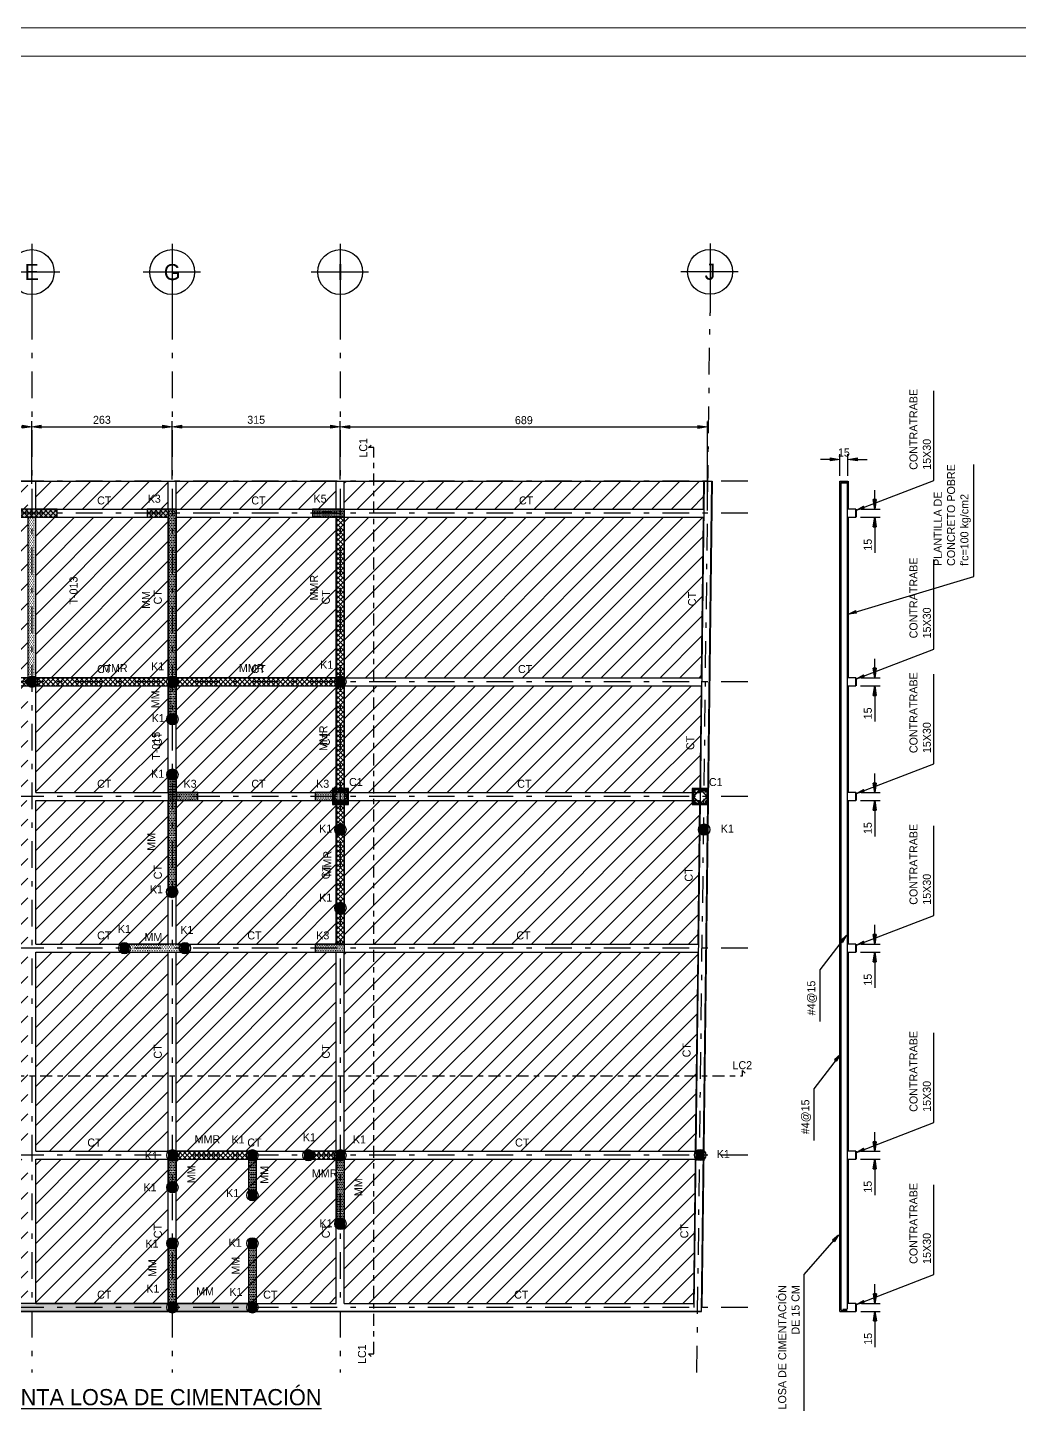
# Model space of a CAD drawing. Header units: millimetres. Extents: x -25 to 297, y -2 to 43.
# Drawn here: x 14.86 to 33.44, y 16.95 to 43.04 of the extents above; entities that cross this region are included whole.
import ezdxf
from ezdxf.enums import TextEntityAlignment as Align

# ---------------------------------------------------------------- set-up
doc = ezdxf.new("R2010")
doc.units = ezdxf.units.MM
doc.linetypes.add('DASHDOT', pattern=[1, 0.5, -0.25, 0, -0.25])
doc.linetypes.add('TRABE', pattern=[1.125, 0.75, -0.125, 0.125, -0.125])
for name, color, linetype in [('6', 7, 'Continuous'), ('ACERO', 5, 'Continuous'), ('C', 11, 'Continuous'), ('CAJONES', 15, 'Continuous'), ('CT', 4, 'Continuous'), ('CTE', 242, 'Continuous'), ('EJES', 250, 'DASHDOT'), ('KS', 242, 'Continuous'), ('losa', 251, 'Continuous'), ('muros', 1, 'Continuous'), ('TEXT', 5, 'Continuous'), ('TITULO', 242, 'Continuous'), ('TZ', 15, 'Continuous'), ('VIGUETAS', 107, 'Continuous')]:
    doc.layers.add(name, color=color, linetype=linetype)
doc.styles.add('LEROY', font='stylu.ttf')
doc.dimstyles.new('LEROY', dxfattribs={"dimtxt": 0.15, "dimasz": 0.18, "dimexe": 0.1, "dimexo": 0.1, "dimgap": 0.05, "dimtad": 1, "dimdec": 0, "dimlfac": 100, "dimzin": 0, "dimdsep": 46, "dimtxsty": 'LEROY', "dimblk1": 'FLECHA', "dimblk2": 'FLECHA', "dimsah": 1, "dimcen": 0.2, "dimclrd": 256, "dimclre": 256, "dimclrt": 5, "dimadec": 0, "dimazin": 0, "dimtfac": 0.5, "dimtdec": 0, "dimtix": 1, "dimtofl": 0, "dimtmove": 0, "dimatfit": 3, "dimldrblk": 'FLECHA', "dimfxl": 1, "dimtolj": 1, "dimtzin": 0, "dimarcsym": 0})
doc.dimstyles.new('LEROY_CONC', dxfattribs={"dimtxt": 0.15, "dimasz": 0.15, "dimexe": 0.08, "dimexo": 0.08, "dimgap": 0.05, "dimtad": 1, "dimdec": 0, "dimlfac": 20, "dimzin": 0, "dimdsep": 46, "dimtxsty": 'LEROY', "dimblk1": 'FLECHA', "dimblk2": 'FLECHA', "dimsah": 1, "dimcen": 0.2, "dimclrd": 256, "dimclre": 256, "dimclrt": 5, "dimadec": 0, "dimazin": 0, "dimtfac": 0.5, "dimtdec": 0, "dimtix": 1, "dimtofl": 0, "dimtmove": 0, "dimatfit": 3, "dimldrblk": 'FLECHA', "dimfxl": 1, "dimtolj": 1, "dimtzin": 0, "dimarcsym": 0})
pattern_1 = [(0, (-99.165944, -0.6), (0.015875, 0.03175), [0, -0.03175])]
pattern_2 = [(45, (-99.165944, -0.6), (-0.04490128, 0.04490128), []), (135, (-99.165944, -0.6), (-0.04490128, -0.04490128), [])]
pattern_3 = [(45, (-99.165944, 0), (-0.04490128, 0.04490128), []), (135, (-99.165944, 0), (-0.04490128, -0.04490128), [])]
pattern_4 = [(0, (-99.165944, 0), (0.015875, 0.03175), [0, -0.03175])]

# ---------------------------------------------------------------- blocks, each defined once
blk = doc.blocks.new('EJE-VERT')
at = {"color": 15, "linetype": 'Continuous'}
for p, q in [((0, 2.163), (0, 0)), ((0.883, 1.28), (-0.909, 1.28))]:
    blk.add_line(p, q, dxfattribs=at)
blk.add_circle((0, 1.28), 0.7, dxfattribs=at)
at = {"color": 242, "style": 'LEROY'}
blk.add_attdef('EJE', text='', height=0.5, dxfattribs=at).set_placement((0, 1.28), align=Align.MIDDLE)
blk = doc.blocks.new('FLECHA')
at = {"linetype": 'Continuous'}
blk.add_hatch(color=5, dxfattribs=at).paths.add_polyline_path([(0, 0), (-1, 0.16), (-1, -0.16)])
at = {"color": 5, "linetype": 'Continuous'}
blk.add_line((-1, 0.16), (-1, -0.16), dxfattribs=at)
blk.add_lwpolyline([(-1, 0.16), (0, 0), (-1, -0.16)], dxfattribs=at)
blk = doc.blocks.new('*D56')
at = {"layer": 'C', "lineweight": -2, "transparency": 16777216}
for p, q in [((10.95, 34.59), (10.95, 35.664)), ((11.13, 35.564), (14.752, 35.564)), ((14.932, 34.494), (14.932, 35.664))]:
    blk.add_line(p, q, dxfattribs=at)
at = {"layer": 'Defpoints', "color": 0, "transparency": 16777216}
for p in [(14.932, 35.564), (10.95, 34.49, 0), (14.932, 34.394, 0)]:
    blk.add_point(p, dxfattribs=at)
at = {"layer": 'C', "lineweight": -2, "transparency": 16777216, "xscale": 0.18, "yscale": 0.18, "zscale": 0.18, "rotation": 180}
blk.add_blockref('FLECHA', (10.95, 35.564), dxfattribs=at)
at = {"layer": 'C', "lineweight": -2, "transparency": 16777216, "xscale": 0.18, "yscale": 0.18, "zscale": 0.18}
blk.add_blockref('FLECHA', (14.932, 35.564), dxfattribs=at)
at = {"layer": 'C', "color": 5, "transparency": 16777216, "insert": (12.941, 35.691), "char_height": 0.15, "attachment_point": 5, "style": 'LEROY'}
blk.add_mtext('\\A1;398', dxfattribs=at)
blk = doc.blocks.new('*D57')
at = {"layer": 'C', "lineweight": -2, "transparency": 16777216}
for p, q in [((14.932, 34.591), (14.932, 35.665)), ((15.112, 35.565), (17.385, 35.565)), ((17.565, 34.577), (17.565, 35.665))]:
    blk.add_line(p, q, dxfattribs=at)
at = {"layer": 'Defpoints', "color": 0, "transparency": 16777216}
for p in [(17.565, 35.565), (14.932, 34.491, 0), (17.565, 34.477, 0)]:
    blk.add_point(p, dxfattribs=at)
at = {"layer": 'C', "lineweight": -2, "transparency": 16777216, "xscale": 0.18, "yscale": 0.18, "zscale": 0.18, "rotation": 180}
blk.add_blockref('FLECHA', (14.932, 35.565), dxfattribs=at)
at = {"layer": 'C', "lineweight": -2, "transparency": 16777216, "xscale": 0.18, "yscale": 0.18, "zscale": 0.18}
blk.add_blockref('FLECHA', (17.565, 35.565), dxfattribs=at)
at = {"layer": 'C', "color": 5, "transparency": 16777216, "insert": (16.248, 35.692), "char_height": 0.15, "attachment_point": 5, "style": 'LEROY'}
blk.add_mtext('\\A1;263', dxfattribs=at)
blk = doc.blocks.new('*D58')
at = {"layer": 'C', "lineweight": -2, "transparency": 16777216}
for p, q in [((17.565, 34.591), (17.565, 35.665)), ((17.745, 35.565), (20.535, 35.565)), ((20.715, 34.577), (20.715, 35.665))]:
    blk.add_line(p, q, dxfattribs=at)
at = {"layer": 'Defpoints', "color": 0, "transparency": 16777216}
for p in [(20.715, 35.565), (17.565, 34.491, 0), (20.715, 34.477, 0)]:
    blk.add_point(p, dxfattribs=at)
at = {"layer": 'C', "lineweight": -2, "transparency": 16777216, "xscale": 0.18, "yscale": 0.18, "zscale": 0.18, "rotation": 180}
blk.add_blockref('FLECHA', (17.565, 35.565), dxfattribs=at)
at = {"layer": 'C', "lineweight": -2, "transparency": 16777216, "xscale": 0.18, "yscale": 0.18, "zscale": 0.18}
blk.add_blockref('FLECHA', (20.715, 35.565), dxfattribs=at)
at = {"layer": 'C', "color": 5, "transparency": 16777216, "insert": (19.14, 35.693), "char_height": 0.15, "attachment_point": 5, "style": 'LEROY'}
blk.add_mtext('\\A1;315', dxfattribs=at)
blk = doc.blocks.new('*D59')
at = {"layer": 'C', "lineweight": -2, "transparency": 16777216}
for p, q in [((20.715, 34.585), (20.715, 35.659)), ((20.895, 35.559), (27.422, 35.559)), ((27.602, 34.045), (27.602, 35.659))]:
    blk.add_line(p, q, dxfattribs=at)
at = {"layer": 'Defpoints', "color": 0, "transparency": 16777216}
for p in [(27.602, 35.559), (20.715, 34.485, 0), (27.602, 33.945, 0)]:
    blk.add_point(p, dxfattribs=at)
at = {"layer": 'C', "lineweight": -2, "transparency": 16777216, "xscale": 0.18, "yscale": 0.18, "zscale": 0.18, "rotation": 180}
blk.add_blockref('FLECHA', (20.715, 35.559), dxfattribs=at)
at = {"layer": 'C', "lineweight": -2, "transparency": 16777216, "xscale": 0.18, "yscale": 0.18, "zscale": 0.18}
blk.add_blockref('FLECHA', (27.602, 35.559), dxfattribs=at)
at = {"layer": 'C', "color": 5, "transparency": 16777216, "insert": (24.158, 35.686), "char_height": 0.15, "attachment_point": 5, "style": 'LEROY'}
blk.add_mtext('\\A1;689', dxfattribs=at)
blk = doc.blocks.new('*D72')
at = {"layer": 'C', "lineweight": -2, "transparency": 16777216}
for p, q in [((30.082, 34.645), (30.082, 35.051)), ((30.232, 34.645), (30.232, 35.051)), ((29.902, 34.951), (29.722, 34.951)), ((30.412, 34.951), (30.592, 34.951))]:
    blk.add_line(p, q, dxfattribs=at)
at = {"layer": 'Defpoints', "color": 0, "transparency": 16777216}
for p in [(30.232, 34.951), (30.082, 34.545), (30.232, 34.545)]:
    blk.add_point(p, dxfattribs=at)
at = {"layer": 'C', "lineweight": -2, "transparency": 16777216, "xscale": 0.18, "yscale": 0.18, "zscale": 0.18}
blk.add_blockref('FLECHA', (30.082, 34.951), dxfattribs=at)
at = {"layer": 'C', "lineweight": -2, "transparency": 16777216, "xscale": 0.18, "yscale": 0.18, "zscale": 0.18, "rotation": 180}
blk.add_blockref('FLECHA', (30.232, 34.951), dxfattribs=at)
at = {"layer": 'C', "color": 5, "transparency": 16777216, "insert": (30.157, 35.08), "char_height": 0.15, "attachment_point": 5, "style": 'LEROY'}
blk.add_mtext('\\A1;15', dxfattribs=at)
blk = doc.blocks.new('*D73')
at = {"layer": 'C', "lineweight": -2, "transparency": 16777216}
for p, q in [((30.741, 19.318), (30.741, 19.498)), ((30.487, 19.138), (30.841, 19.138)), ((30.477, 18.988), (30.841, 18.988)), ((30.741, 18.808), (30.741, 18.318))]:
    blk.add_line(p, q, dxfattribs=at)
at = {"layer": 'Defpoints', "color": 0, "transparency": 16777216}
for p in [(30.387, 19.138), (30.741, 19.138), (30.377, 18.988)]:
    blk.add_point(p, dxfattribs=at)
at = {"layer": 'C', "lineweight": -2, "transparency": 16777216, "xscale": 0.18, "yscale": 0.18, "zscale": 0.18}
for p, rotation in [((30.741, 19.138), 270), ((30.741, 18.988), 90)]:
    blk.add_blockref('FLECHA', p, dxfattribs=dict(at, rotation=rotation))
at = {"layer": 'C', "color": 5, "transparency": 16777216, "insert": (30.612, 18.473), "char_height": 0.15, "attachment_point": 5, "rotation": 90, "style": 'LEROY'}
blk.add_mtext('\\A1;15', dxfattribs=at)
blk = doc.blocks.new('*D74')
at = {"layer": 'C', "lineweight": -2, "transparency": 16777216}
for p, q in [((30.736, 22.167), (30.736, 22.347)), ((30.482, 21.987), (30.836, 21.987)), ((30.472, 21.837), (30.836, 21.837)), ((30.736, 21.657), (30.736, 21.167))]:
    blk.add_line(p, q, dxfattribs=at)
at = {"layer": 'Defpoints', "color": 0, "transparency": 16777216}
for p in [(30.382, 21.987), (30.736, 21.987), (30.372, 21.837)]:
    blk.add_point(p, dxfattribs=at)
at = {"layer": 'C', "lineweight": -2, "transparency": 16777216, "xscale": 0.18, "yscale": 0.18, "zscale": 0.18}
for p, rotation in [((30.736, 21.987), 270), ((30.736, 21.837), 90)]:
    blk.add_blockref('FLECHA', p, dxfattribs=dict(at, rotation=rotation))
at = {"layer": 'C', "color": 5, "transparency": 16777216, "insert": (30.607, 21.322), "char_height": 0.15, "attachment_point": 5, "rotation": 90, "style": 'LEROY'}
blk.add_mtext('\\A1;15', dxfattribs=at)
blk = doc.blocks.new('*D75')
at = {"layer": 'C', "lineweight": -2, "transparency": 16777216}
for p, q in [((30.736, 26.048), (30.736, 26.228)), ((30.482, 25.868), (30.836, 25.868)), ((30.472, 25.718), (30.836, 25.718)), ((30.736, 25.538), (30.736, 25.048))]:
    blk.add_line(p, q, dxfattribs=at)
at = {"layer": 'Defpoints', "color": 0, "transparency": 16777216}
for p in [(30.382, 25.868), (30.736, 25.868), (30.372, 25.718)]:
    blk.add_point(p, dxfattribs=at)
at = {"layer": 'C', "lineweight": -2, "transparency": 16777216, "xscale": 0.18, "yscale": 0.18, "zscale": 0.18}
for p, rotation in [((30.736, 25.868), 270), ((30.736, 25.718), 90)]:
    blk.add_blockref('FLECHA', p, dxfattribs=dict(at, rotation=rotation))
at = {"layer": 'C', "color": 5, "transparency": 16777216, "insert": (30.607, 25.203), "char_height": 0.15, "attachment_point": 5, "rotation": 90, "style": 'LEROY'}
blk.add_mtext('\\A1;15', dxfattribs=at)
blk = doc.blocks.new('*D76')
at = {"layer": 'C', "lineweight": -2, "transparency": 16777216}
for p, q in [((30.736, 28.888), (30.736, 29.068)), ((30.482, 28.708), (30.836, 28.708)), ((30.472, 28.558), (30.836, 28.558)), ((30.736, 28.378), (30.736, 27.888))]:
    blk.add_line(p, q, dxfattribs=at)
at = {"layer": 'Defpoints', "color": 0, "transparency": 16777216}
for p in [(30.382, 28.708), (30.736, 28.708), (30.372, 28.558)]:
    blk.add_point(p, dxfattribs=at)
at = {"layer": 'C', "lineweight": -2, "transparency": 16777216, "xscale": 0.18, "yscale": 0.18, "zscale": 0.18}
for p, rotation in [((30.736, 28.708), 270), ((30.736, 28.558), 90)]:
    blk.add_blockref('FLECHA', p, dxfattribs=dict(at, rotation=rotation))
at = {"layer": 'C', "color": 5, "transparency": 16777216, "insert": (30.607, 28.043), "char_height": 0.15, "attachment_point": 5, "rotation": 90, "style": 'LEROY'}
blk.add_mtext('\\A1;15', dxfattribs=at)
blk = doc.blocks.new('*D77')
at = {"layer": 'C', "lineweight": -2, "transparency": 16777216}
for p, q in [((30.736, 31.038), (30.736, 31.218)), ((30.482, 30.858), (30.836, 30.858)), ((30.472, 30.708), (30.836, 30.708)), ((30.736, 30.528), (30.736, 30.038))]:
    blk.add_line(p, q, dxfattribs=at)
at = {"layer": 'Defpoints', "color": 0, "transparency": 16777216}
for p in [(30.382, 30.858), (30.736, 30.858), (30.372, 30.708)]:
    blk.add_point(p, dxfattribs=at)
at = {"layer": 'C', "lineweight": -2, "transparency": 16777216, "xscale": 0.18, "yscale": 0.18, "zscale": 0.18}
for p, rotation in [((30.736, 30.858), 270), ((30.736, 30.708), 90)]:
    blk.add_blockref('FLECHA', p, dxfattribs=dict(at, rotation=rotation))
at = {"layer": 'C', "color": 5, "transparency": 16777216, "insert": (30.607, 30.193), "char_height": 0.15, "attachment_point": 5, "rotation": 90, "style": 'LEROY'}
blk.add_mtext('\\A1;15', dxfattribs=at)
blk = doc.blocks.new('*D78')
at = {"layer": 'C', "lineweight": -2, "transparency": 16777216}
for p, q in [((30.736, 34.198), (30.736, 34.378)), ((30.482, 34.018), (30.836, 34.018)), ((30.472, 33.868), (30.836, 33.868)), ((30.736, 33.688), (30.736, 33.198))]:
    blk.add_line(p, q, dxfattribs=at)
at = {"layer": 'Defpoints', "color": 0, "transparency": 16777216}
for p in [(30.382, 34.018), (30.736, 34.018), (30.372, 33.868)]:
    blk.add_point(p, dxfattribs=at)
at = {"layer": 'C', "lineweight": -2, "transparency": 16777216, "xscale": 0.18, "yscale": 0.18, "zscale": 0.18}
for p, rotation in [((30.736, 34.018), 270), ((30.736, 33.868), 90)]:
    blk.add_blockref('FLECHA', p, dxfattribs=dict(at, rotation=rotation))
at = {"layer": 'C', "color": 5, "transparency": 16777216, "insert": (30.607, 33.353), "char_height": 0.15, "attachment_point": 5, "rotation": 90, "style": 'LEROY'}
blk.add_mtext('\\A1;15', dxfattribs=at)
blk = doc.blocks.new('SEF')
at = {"layer": 'KS'}
blk.add_hatch(color=256, dxfattribs=at).paths.add_polyline_path([(101.539, 139.836), (101.689, 139.836), (101.689, 139.986), (101.539, 139.986)])
at = {"layer": 'KS', "elevation": 0}
blk.add_lwpolyline([(101.539, 139.836), (101.689, 139.836), (101.689, 139.986), (101.539, 139.986)], close=True, dxfattribs=at)
at = {"layer": 'KS', "color": 251}
blk.add_circle((101.614, 139.911, 0), 0.106, dxfattribs=at)
blk = doc.blocks.new('var8')
at = {"layer": 'TZ'}
h = blk.add_hatch(dxfattribs=at)
h.set_pattern_fill('ANSI31', color=250, scale=0.12501, style=0)
h.set_pattern_definition([(45, (-174.317762, 227.993321), (-0.0110494311, 0.0110494311), [])])
edge = h.paths.add_edge_path()
edge.add_arc((0, 0), 0.0635, 0, 360)
at = {"layer": 'TZ', "color": 250}
for p, q in [((-0.16, 0), (0.16, 0)), ((0, 0.16), (0, -0.16))]:
    blk.add_line(p, q, dxfattribs=at)
at = {"layer": 'TZ', "color": 5}
blk.add_circle((0, 0), 0.0635, dxfattribs=at)
blk = doc.blocks.new('C1')
at = {"layer": 'ACERO', "color": 3}
for p, q in [((-0.018, 0.081), (-0.011, 0.081)), ((0.011, 0.081), (0.018, 0.081)), ((0.07, 0.13), (0.047, 0.107)), ((0.052, 0.102), (0.047, 0.107)), ((0.082, 0.13), (0.052, 0.102))]:
    blk.add_line(p, q, dxfattribs=at)
for points in [[(-0.123, -0.133, -0.414214), (-0.134, -0.122), (-0.134, 0.126, -0.414214), (-0.123, 0.137), (0.125, 0.137, -0.414214), (0.136, 0.126), (0.136, 0.119, -0.182928), (0.135, 0.117), (0.102, 0.085), (0.096, 0.09), (0.128, 0.12, 0.182904), (0.129, 0.122), (0.129, 0.126, 0.414214), (0.125, 0.13), (0.013, 0.13)], [(0.008, -0.129, -0.414214), (-0.008, -0.129), (-0.131, -0.008, -0.414214), (-0.131, 0.008), (-0.007, 0.134, -0.414214), (0.009, 0.134), (0.016, 0.127, -0.198912), (0.018, 0.122), (0.018, 0.081)], [(-0.011, 0.13), (-0.123, 0.13, 0.414214), (-0.126, 0.126), (-0.126, 0.012)], [(0.011, 0.081), (0.011, 0.12, 0.233891), (0.008, 0.126), (0.004, 0.129, 0.414214), (-0.001, 0.129), (-0.125, 0.003, 0.414214), (-0.125, -0.003), (-0.003, -0.124, 0.414214), (0.003, -0.124)], [(-0.123, -0.133), (0.125, -0.133, 0.414214), (0.136, -0.122), (0.136, 0.122)], [(0.003, -0.124), (0.128, -0.002, 0.414214), (0.128, 0.003), (0.018, 0.114)], [(0.008, -0.129), (0.133, -0.008, 0.414214), (0.133, 0.008), (0.016, 0.127)], [(-0.126, -0.012), (-0.126, -0.122, 0.414214), (-0.123, -0.125)], [(0.012, -0.125), (0.125, -0.125, 0.414214), (0.129, -0.122), (0.129, -0.012)]]:
    blk.add_lwpolyline(points, format="xyb", dxfattribs=at)
for points in [[(-0.018, 0.081), (-0.018, 0.112)], [(-0.011, 0.119), (-0.011, 0.081)], [(0.129, 0.012), (0.129, 0.111)], [(-0.123, -0.125), (-0.012, -0.125)]]:
    blk.add_lwpolyline(points, dxfattribs=at)
at = {"layer": 'TZ'}
blk.add_lwpolyline([(-0.149, -0.148), (0.151, -0.148), (0.151, 0.152), (-0.149, 0.152)], close=True, dxfattribs=at)
at = {"layer": 'TZ', "xscale": 0.1499879496157064, "yscale": 0.1499879496157064, "zscale": 0.1499879496157064, "rotation": 180}
for p in [(-0.114, 0.119), (-0.114, 0.097), (-0.113, 0), (0, 0.114), (0.088, 0.119), (0.109, 0.119), (0.115, 0), (-0.115, -0.114), (-0.094, -0.114), (0, -0.112), (0.117, -0.093), (0.117, -0.114)]:
    blk.add_blockref('var8', p, dxfattribs=at)

msp = doc.modelspace()

# ---------------------------------------------------------------- hatches: boundary and pattern name
at = {"layer": 'KS'}
h = msp.add_hatch(color=256, dxfattribs=at)
h.dxf.hatch_style = 1
h.paths.add_polyline_path([(14.461, 34.02), (14.461, 33.87), (15.411, 33.87), (15.411, 34.02)])
h = msp.add_hatch(color=256, dxfattribs=at)
h.dxf.hatch_style = 1
h.paths.add_polyline_path([(17.094, 34.02), (17.094, 33.87), (17.644, 33.87), (17.644, 34.02)])
h = msp.add_hatch(color=256, dxfattribs=at)
h.dxf.hatch_style = 1
h.paths.add_polyline_path([(20.194, 34.02), (20.194, 33.87), (20.794, 33.87), (20.794, 34.02)])
h = msp.add_hatch(color=256, dxfattribs=at)
h.dxf.hatch_style = 1
h.paths.add_polyline_path([(17.494, 28.71), (17.494, 28.56), (18.044, 28.56), (18.044, 28.71)])
h = msp.add_hatch(color=256, dxfattribs=at)
h.dxf.hatch_style = 1
h.paths.add_polyline_path([(20.244, 28.71), (20.244, 28.56), (20.794, 28.56), (20.794, 28.71)])
h = msp.add_hatch(color=256, dxfattribs=at)
h.dxf.hatch_style = 1
h.paths.add_polyline_path([(20.244, 25.87), (20.244, 25.72), (20.794, 25.72), (20.794, 25.87)])
at = {"layer": 'losa'}
h = msp.add_hatch(dxfattribs=at)
h.set_pattern_fill('ANSI31', color=256, scale=0.082)
h.set_pattern_definition([(45, (-168.30692, 81.05552), (-0.18409525, 0.18409525), [])])
h.paths.add_polyline_path([(7.725, 21.838), (7.725, 19.138), (10.875, 19.138), (10.875, 21.838)])
h.paths.add_polyline_path([(11.025, 19.138), (14.857, 19.138), (14.857, 21.838), (11.025, 21.838)])
h.paths.add_polyline_path([(15.007, 19.138), (17.49, 19.138), (17.49, 21.838), (15.007, 21.838)])
h.paths.add_polyline_path([(17.64, 19.138), (20.64, 19.138), (20.64, 21.838), (17.64, 21.838)])
h.paths.add_polyline_path([(27.343, 19.138), (27.376, 21.838), (20.79, 21.838), (20.79, 19.138)])
h.paths.add_polyline_path([(20.79, 25.72), (20.79, 21.988), (27.378, 21.988), (27.424, 25.72)])
h.paths.add_polyline_path([(20.64, 25.72), (17.64, 25.72), (17.64, 21.988), (20.64, 21.988)])
h.paths.add_polyline_path([(17.49, 25.72), (15.007, 25.72), (15.007, 21.988), (17.49, 21.988)])
h.paths.add_polyline_path([(11.025, 21.988), (14.857, 21.988), (14.857, 25.72), (11.025, 25.72)])
h.paths.add_polyline_path([(7.725, 21.988), (10.875, 21.988), (10.875, 25.72), (7.725, 25.72)])
h.paths.add_polyline_path([(7.725, 25.87), (10.875, 25.87), (10.875, 28.56), (7.725, 28.56)])
h.paths.add_polyline_path([(11.025, 25.87), (14.857, 25.87), (14.857, 28.56), (11.025, 28.56)])
h.paths.add_polyline_path([(15.007, 28.56), (15.007, 25.87), (17.49, 25.87), (17.49, 28.56)])
h.paths.add_polyline_path([(20.64, 25.87), (20.64, 28.56), (17.64, 28.56), (17.64, 25.87)])
h.paths.add_polyline_path([(27.426, 25.87), (27.459, 28.56), (20.79, 28.56), (20.79, 25.87)])
h.paths.add_polyline_path([(20.79, 30.71), (20.79, 28.71), (27.461, 28.71), (27.486, 30.71)])
h.paths.add_polyline_path([(27.488, 30.86), (27.525, 33.87), (20.79, 33.87), (20.79, 30.86)])
h.paths.add_polyline_path([(20.64, 33.87), (17.64, 33.87), (17.64, 30.86), (20.64, 30.86)])
h.paths.add_polyline_path([(15.007, 30.86), (17.49, 30.86), (17.49, 33.87), (15.007, 33.87)])
h.paths.add_polyline_path([(14.857, 30.86), (14.857, 33.87), (11.025, 33.87), (11.025, 30.86)])
h.paths.add_polyline_path([(10.875, 33.87), (7.725, 33.87), (7.725, 30.86), (10.875, 30.86)])
h.paths.add_polyline_path([(7.725, 34.545), (7.725, 34.02), (10.875, 34.02), (10.875, 34.545)])
h.paths.add_polyline_path([(14.857, 34.02), (14.857, 34.545), (11.025, 34.545), (11.025, 34.02)])
h.paths.add_polyline_path([(15.007, 34.545), (15.007, 34.02), (17.49, 34.02), (17.49, 34.545)])
h.paths.add_polyline_path([(20.64, 34.02), (20.64, 34.545), (17.64, 34.545), (17.64, 34.02)])
h.paths.add_polyline_path([(27.526, 34.02), (27.533, 34.545), (20.79, 34.545), (20.79, 34.02)])
h.paths.add_polyline_path([(10.875, 28.71), (10.875, 30.71), (7.725, 30.71), (7.725, 28.71)])
h.paths.add_polyline_path([(14.857, 28.71), (14.857, 30.71), (11.025, 30.71), (11.025, 28.71)])
h.paths.add_polyline_path([(15.007, 28.71), (17.49, 28.71), (17.49, 30.71), (15.007, 30.71)])
h.paths.add_polyline_path([(20.64, 28.71), (20.64, 30.71), (17.64, 30.71), (17.64, 28.71)])
at = {"layer": 'muros'}
h = msp.add_hatch(dxfattribs=at)
h.set_pattern_fill('ANSI37', color=3, scale=0.02)
h.set_pattern_definition(pattern_3)
h.paths.add_polyline_path([(15.411, 33.87), (15.411, 34.02), (14.461, 34.02), (14.461, 33.87)])
h = msp.add_hatch(dxfattribs=at)
h.set_pattern_fill('ANSI37', color=3, scale=0.02)
h.set_pattern_definition(pattern_3)
h.paths.add_polyline_path([(17.494, 33.87), (17.494, 34.02), (17.094, 34.02), (17.094, 33.87)])
h = msp.add_hatch(dxfattribs=at)
h.set_pattern_fill('DOTS', color=256, scale=0.02)
h.set_pattern_definition(pattern_4)
h.paths.add_polyline_path([(17.494, 30.86), (17.644, 30.86), (17.644, 34.02), (17.494, 34.02)])
h = msp.add_hatch(dxfattribs=at)
h.set_pattern_fill('DOTS', color=3, scale=0.02)
h.set_pattern_definition(pattern_1)
h.paths.add_polyline_path([(20.194, 34.02), (20.194, 33.87), (20.794, 33.87), (20.794, 34.02)])
h = msp.add_hatch(dxfattribs=at)
h.set_pattern_fill('DOTS', color=256, scale=0.02)
h.set_pattern_definition(pattern_4)
h.paths.add_polyline_path([(14.861, 30.86), (15.011, 30.86), (15.011, 33.87), (14.861, 33.87)])
h = msp.add_hatch(dxfattribs=at)
h.set_pattern_fill('ANSI37', color=256, scale=0.02)
h.set_pattern_definition(pattern_3)
h.paths.add_polyline_path([(20.794, 33.87), (20.644, 33.87), (20.644, 30.86), (20.794, 30.86)])
h = msp.add_hatch(dxfattribs=at)
h.set_pattern_fill('ANSI37', color=256, scale=0.02)
h.set_pattern_definition(pattern_2)
h.paths.add_polyline_path([(12.229, 30.86), (12.229, 30.71), (17.644, 30.71), (17.644, 30.86)])
h = msp.add_hatch(dxfattribs=at)
h.set_pattern_fill('ANSI37', color=256, scale=0.02)
h.set_pattern_definition(pattern_2)
h.paths.add_polyline_path([(17.644, 30.86), (17.644, 30.71), (20.644, 30.71), (20.644, 30.86)])
h = msp.add_hatch(dxfattribs=at)
h.set_pattern_fill('DOTS', color=3, scale=0.02)
h.set_pattern_definition(pattern_1)
h.paths.add_polyline_path([(20.794, 30.71), (20.794, 30.86), (20.644, 30.86), (20.644, 30.71)])
h = msp.add_hatch(dxfattribs=at)
h.set_pattern_fill('DOTS', color=256, scale=0.02)
h.set_pattern_definition(pattern_4)
h.paths.add_polyline_path([(17.644, 30.71), (17.494, 30.71), (17.494, 30.011), (17.644, 30.011)])
h = msp.add_hatch(dxfattribs=at)
h.set_pattern_fill('ANSI37', color=256, scale=0.02)
h.set_pattern_definition(pattern_3)
h.paths.add_polyline_path([(20.644, 28.71), (20.794, 28.71), (20.794, 30.71), (20.644, 30.71)])
h = msp.add_hatch(dxfattribs=at)
h.set_pattern_fill('DOTS', color=256, scale=0.02)
h.set_pattern_definition(pattern_4)
h.paths.add_polyline_path([(17.494, 28.71), (17.639, 28.71), (17.639, 29.12), (17.494, 29.12)])
h = msp.add_hatch(dxfattribs=at)
h.set_pattern_fill('DOTS', color=3, scale=0.02)
h.set_pattern_definition(pattern_1)
h.paths.add_polyline_path([(17.639, 28.56), (17.639, 28.71), (17.494, 28.71), (17.494, 28.56)])
h = msp.add_hatch(dxfattribs=at)
h.set_pattern_fill('DOTS', color=3, scale=0.02)
h.set_pattern_definition(pattern_1)
h.paths.add_polyline_path([(17.639, 28.71), (17.639, 28.56), (18.044, 28.56), (18.044, 28.71)])
h = msp.add_hatch(dxfattribs=at)
h.set_pattern_fill('DOTS', color=3, scale=0.02)
h.set_pattern_definition(pattern_1)
h.paths.add_polyline_path([(20.794, 28.56), (20.794, 28.71), (20.244, 28.71), (20.244, 28.56)])
h = msp.add_hatch(dxfattribs=at)
h.set_pattern_fill('DOTS', color=256, scale=0.02)
h.set_pattern_definition(pattern_4)
h.paths.add_polyline_path([(17.639, 28.56), (17.494, 28.56), (17.494, 26.769), (17.639, 26.769)])
h = msp.add_hatch(dxfattribs=at)
h.set_pattern_fill('ANSI37', color=256, scale=0.02)
h.set_pattern_definition(pattern_3)
h.paths.add_polyline_path([(20.794, 28.56), (20.644, 28.56), (20.644, 25.87), (20.794, 25.87)])
h = msp.add_hatch(dxfattribs=at)
h.set_pattern_fill('DOTS', color=256, scale=0.02)
h.set_pattern_definition(pattern_1)
h.paths.add_polyline_path([(16.594, 25.87), (16.594, 25.72), (17.879, 25.72), (17.879, 25.87)])
h = msp.add_hatch(dxfattribs=at)
h.set_pattern_fill('DOTS', color=3, scale=0.02)
h.set_pattern_definition(pattern_1)
h.paths.add_polyline_path([(20.794, 25.72), (20.794, 25.87), (20.244, 25.87), (20.244, 25.72)])
h = msp.add_hatch(dxfattribs=at)
h.set_pattern_fill('DOTS', color=256, scale=0.02)
h.set_pattern_definition(pattern_1)
h.paths.add_polyline_path([(17.644, 21.988), (17.494, 21.988), (17.494, 21.238), (17.644, 21.238)])
h = msp.add_hatch(dxfattribs=at)
h.set_pattern_fill('ANSI37', color=256, scale=0.02)
h.set_pattern_definition(pattern_3)
h.paths.add_polyline_path([(18.994, 21.838), (18.994, 21.988), (17.644, 21.988), (17.644, 21.838)])
h = msp.add_hatch(dxfattribs=at)
h.set_pattern_fill('DOTS', color=256, scale=0.02)
h.set_pattern_definition(pattern_1)
h.paths.add_polyline_path([(19.144, 21.988), (18.994, 21.988), (18.994, 21.088), (19.144, 21.088)])
h = msp.add_hatch(dxfattribs=at)
h.set_pattern_fill('ANSI37', color=256, scale=0.02)
h.set_pattern_definition(pattern_3)
h.paths.add_polyline_path([(20.794, 21.838), (20.794, 21.988), (20.044, 21.988), (20.044, 21.838)])
h = msp.add_hatch(dxfattribs=at)
h.set_pattern_fill('DOTS', color=256, scale=0.02)
h.set_pattern_definition(pattern_1)
h.paths.add_polyline_path([(20.794, 21.838), (20.644, 21.838), (20.644, 20.553), (20.794, 20.553)])
h = msp.add_hatch(dxfattribs=at)
h.set_pattern_fill('DOTS', color=256, scale=0.02)
h.set_pattern_definition(pattern_1)
h.paths.add_polyline_path([(17.494, 19.138), (17.644, 19.138), (17.644, 20.338), (17.494, 20.338)])
h = msp.add_hatch(dxfattribs=at)
h.set_pattern_fill('DOTS', color=256, scale=0.02)
h.set_pattern_definition(pattern_1)
h.paths.add_polyline_path([(18.994, 19.138), (19.144, 19.138), (19.144, 20.338), (18.994, 20.338)])
h = msp.add_hatch(dxfattribs=at)
h.set_pattern_fill('DOTS', color=256, scale=0.02)
h.set_pattern_definition(pattern_1)
h.paths.add_polyline_path([(19.144, 18.988), (19.144, 19.138), (8.729, 19.138), (8.729, 18.988)])

# ---------------------------------------------------------------- linework, layer by layer
at = {"layer": '6', "lineweight": 0}
for points in [[(-0.314, 43.038), (63.706, 43.038), (63.706, 0), (-0.314, 0)], [(0.218, 42.506), (63.174, 42.506), (63.174, 0.532), (0.218, 0.532)]]:
    msp.add_lwpolyline(points, close=True, dxfattribs=at)
at = {"layer": 'CAJONES'}
for p, q in [((30.082, 18.988), (30.082, 34.545)), ((30.082, 34.545), (30.232, 34.545)), ((30.232, 34.018), (30.232, 34.545)), ((30.237, 34.018), (30.237, 34.545)), ((30.242, 34.018), (30.242, 34.545)), ((30.382, 34.018), (30.232, 34.018)), ((30.382, 33.868), (30.382, 34.018)), ((30.387, 33.868), (30.387, 34.018)), ((30.392, 33.868), (30.392, 34.018)), ((30.232, 33.868), (30.382, 33.868)), ((30.232, 30.858), (30.232, 33.868)), ((30.237, 30.858), (30.237, 33.868)), ((30.242, 30.858), (30.242, 33.868)), ((30.382, 30.858), (30.232, 30.858)), ((30.382, 30.708), (30.382, 30.858)), ((30.387, 30.708), (30.387, 30.858)), ((30.392, 30.708), (30.392, 30.858)), ((30.232, 30.708), (30.382, 30.708)), ((30.232, 28.708), (30.232, 30.708)), ((30.237, 28.708), (30.237, 30.708)), ((30.242, 28.708), (30.242, 30.708)), ((30.382, 28.708), (30.232, 28.708)), ((30.382, 28.558), (30.382, 28.708)), ((30.387, 28.558), (30.387, 28.708)), ((30.392, 28.558), (30.392, 28.708)), ((30.232, 28.558), (30.382, 28.558)), ((30.232, 25.868), (30.232, 28.558)), ((30.237, 25.868), (30.237, 28.558)), ((30.242, 25.868), (30.242, 28.558)), ((30.382, 25.868), (30.232, 25.868)), ((30.382, 25.718), (30.382, 25.868)), ((30.387, 25.718), (30.387, 25.868)), ((30.392, 25.718), (30.392, 25.868)), ((30.232, 25.718), (30.382, 25.718)), ((30.232, 21.987), (30.232, 25.718)), ((30.237, 21.987), (30.237, 25.718)), ((30.242, 21.987), (30.242, 25.718)), ((30.382, 21.987), (30.232, 21.987)), ((30.382, 21.837), (30.382, 21.987)), ((30.387, 21.837), (30.387, 21.987)), ((30.392, 21.837), (30.392, 21.987)), ((30.232, 19.138), (30.232, 21.837)), ((30.232, 21.837), (30.382, 21.837)), ((30.237, 19.138), (30.237, 21.837)), ((30.242, 19.138), (30.242, 21.837)), ((30.382, 19.138), (30.232, 19.138)), ((30.382, 18.988), (30.382, 19.138)), ((30.387, 18.988), (30.387, 19.138)), ((30.392, 18.988), (30.392, 19.138)), ((30.082, 18.988), (30.382, 18.988))]:
    msp.add_line(p, q, dxfattribs=at)
at = {"layer": 'CAJONES', "color": 1}
for p, q in [((30.106, 19.013), (30.106, 34.516)), ((30.116, 34.526), (30.21, 34.526)), ((30.118, 34.514), (30.209, 34.514)), ((30.219, 34.504), (30.219, 19.034)), ((30.219, 19.003), (30.116, 19.003)), ((30.209, 19.024), (30.14, 19.024))]:
    msp.add_line(p, q, dxfattribs=at)
for centre, start, end in [((30.116, 34.516), 90, 180), ((30.209, 34.504), 0, 90), ((30.116, 19.013), 180, 270), ((30.209, 19.034), 270, 0)]:
    msp.add_arc(centre, 0.01, start, end, dxfattribs=at)
at = {"layer": 'CT'}
for p, q in [((7.575, 34.545), (27.686, 34.545)), ((15.007, 34.02), (15.007, 34.545)), ((17.49, 34.02), (17.49, 34.545)), ((17.64, 34.02), (17.64, 34.545)), ((20.64, 34.02), (20.64, 34.545)), ((20.79, 34.02), (20.79, 34.545)), ((27.491, 18.988), (27.683, 34.545)), ((27.526, 34.02), (27.533, 34.545)), ((15.007, 34.02), (17.49, 34.02)), ((17.64, 34.02), (20.64, 34.02)), ((20.79, 34.02), (27.526, 34.02)), ((15.007, 33.87), (17.49, 33.87)), ((15.007, 30.86), (15.007, 33.87)), ((17.49, 30.86), (17.49, 33.87)), ((17.64, 33.87), (20.64, 33.87)), ((17.64, 30.86), (17.64, 33.87)), ((20.64, 30.86), (20.64, 33.87)), ((20.79, 33.87), (27.525, 33.87)), ((20.79, 30.86), (20.79, 33.87)), ((27.488, 30.86), (27.525, 33.87)), ((15.007, 30.86), (17.49, 30.86)), ((17.64, 30.86), (20.64, 30.86)), ((20.79, 30.86), (27.488, 30.86)), ((15.007, 30.71), (17.49, 30.71)), ((15.007, 28.71), (15.007, 30.71)), ((17.49, 28.71), (17.49, 30.71)), ((17.64, 30.71), (20.64, 30.71)), ((17.64, 28.71), (17.64, 30.71)), ((20.64, 28.71), (20.64, 30.71)), ((20.79, 30.71), (27.486, 30.71)), ((20.79, 28.71), (20.79, 30.71)), ((27.461, 28.71), (27.486, 30.71)), ((15.007, 28.71), (17.49, 28.71)), ((17.64, 28.71), (20.64, 28.71)), ((20.79, 28.71), (27.461, 28.71)), ((15.007, 28.56), (17.49, 28.56)), ((15.007, 25.87), (15.007, 28.56)), ((17.49, 25.87), (17.49, 28.56)), ((17.64, 28.56), (20.64, 28.56)), ((17.64, 25.87), (17.64, 28.56)), ((20.64, 25.87), (20.64, 28.56)), ((20.79, 28.56), (27.459, 28.56)), ((20.79, 25.87), (20.79, 28.56)), ((27.426, 25.87), (27.459, 28.56)), ((15.007, 25.87), (17.49, 25.87)), ((17.64, 25.87), (20.64, 25.87)), ((20.79, 25.87), (27.426, 25.87)), ((15.007, 25.72), (17.49, 25.72)), ((15.007, 21.988), (15.007, 25.72)), ((17.49, 21.988), (17.49, 25.72)), ((17.64, 25.72), (20.64, 25.72)), ((17.64, 21.988), (17.64, 25.72)), ((20.64, 21.988), (20.64, 25.72)), ((20.79, 25.72), (27.424, 25.72)), ((20.79, 21.988), (20.79, 25.72)), ((27.378, 21.988), (27.424, 25.72)), ((15.007, 21.988), (17.49, 21.988)), ((17.64, 21.988), (20.64, 21.988)), ((20.79, 21.988), (27.378, 21.988)), ((15.007, 19.138), (15.007, 21.838)), ((15.007, 21.838), (17.49, 21.838)), ((17.49, 19.138), (17.49, 21.838)), ((17.64, 19.138), (17.64, 21.838)), ((17.64, 21.838), (20.64, 21.838)), ((20.64, 19.138), (20.64, 21.838)), ((20.79, 21.838), (27.376, 21.838)), ((20.79, 19.138), (20.79, 21.838)), ((27.343, 19.138), (27.376, 21.838)), ((15.007, 19.138), (17.49, 19.138)), ((17.64, 19.138), (20.64, 19.138)), ((20.79, 19.138), (27.343, 19.138)), ((27.491, 18.988), (7.575, 18.988)), ((7.575, 18.988), (27.491, 18.988)), ((20.64, 18.982), (20.64, 18.988)), ((20.79, 18.982), (20.79, 18.988))]:
    msp.add_line(p, q, dxfattribs=at)
at = {"layer": 'CTE', "linetype": 'TRABE', "ltscale": 0.3}
for points in [[(21.296, 18.143), (21.248, 18.19), (21.348, 18.19), (21.348, 35.173), (21.248, 35.173), (21.296, 35.221)], [(7.171, 23.453), (7.218, 23.501), (7.218, 23.401), (28.259, 23.401), (28.259, 23.501), (28.306, 23.453)]]:
    msp.add_lwpolyline(points, dxfattribs=at)
at = {"layer": 'EJES'}
for p, q in [((14.932, 37.698), (14.932, 17.845)), ((17.565, 37.698), (17.565, 17.845)), ((20.715, 37.698), (20.715, 17.845)), ((27.402, 17.845), (27.649, 37.698)), ((28.359, 34.545), (3.525, 34.545)), ((28.359, 33.945), (3.525, 33.945)), ((28.359, 30.785), (3.525, 30.785)), ((28.359, 28.635), (3.525, 28.635)), ((28.359, 25.795), (3.525, 25.795)), ((28.359, 21.913), (3.525, 21.913)), ((28.359, 19.063), (3.525, 19.063))]:
    msp.add_line(p, q, dxfattribs=at)
at = {"layer": 'KS'}
msp.add_lwpolyline([(14.461, 33.87), (15.411, 33.87), (15.411, 34.02), (14.461, 34.02)], close=True, dxfattribs=at)
at = {"layer": 'losa', "color": 3}
for points in [[(14.461, 33.87), (15.411, 33.87), (15.411, 34.02), (14.461, 34.02)], [(17.094, 33.87), (17.494, 33.87), (17.494, 34.02), (17.094, 34.02)], [(20.194, 33.87), (20.794, 33.87), (20.794, 34.02), (20.194, 34.02)], [(17.494, 28.56), (18.044, 28.56), (18.044, 28.71), (17.494, 28.71)], [(20.244, 28.56), (20.794, 28.56), (20.794, 28.71), (20.244, 28.71)], [(20.244, 25.72), (20.794, 25.72), (20.794, 25.87), (20.244, 25.87)]]:
    msp.add_lwpolyline(points, close=True, dxfattribs=at)
at = {"layer": 'muros'}
for p, q in [((27.539, 34.545), (27.346, 19.063)), ((27.689, 34.545), (27.496, 19.063))]:
    msp.add_line(p, q, dxfattribs=at)
for points in [[(17.494, 30.86), (17.644, 30.86), (17.644, 34.02), (17.494, 34.02)], [(14.861, 30.86), (15.011, 30.86), (15.011, 33.87), (14.861, 33.87)], [(20.644, 30.86), (20.794, 30.86), (20.794, 33.87), (20.644, 33.87)], [(12.229, 30.71), (17.644, 30.71), (17.644, 30.86), (12.229, 30.86)], [(17.644, 30.71), (20.644, 30.71), (20.644, 30.86), (17.644, 30.86)], [(17.494, 30.011), (17.644, 30.011), (17.644, 30.71), (17.494, 30.71)], [(20.644, 28.71), (20.794, 28.71), (20.794, 30.71), (20.644, 30.71)], [(17.494, 29.12), (17.639, 29.12), (17.639, 26.769), (17.494, 26.769)], [(20.644, 25.87), (20.794, 25.87), (20.794, 28.56), (20.644, 28.56)], [(16.594, 25.72), (17.879, 25.72), (17.879, 25.87), (16.594, 25.87)], [(17.494, 21.238), (17.644, 21.238), (17.644, 21.988), (17.494, 21.988)], [(17.644, 21.838), (18.994, 21.838), (18.994, 21.988), (17.644, 21.988)], [(18.994, 21.088), (19.144, 21.088), (19.144, 21.988), (18.994, 21.988)], [(20.044, 21.838), (20.794, 21.838), (20.794, 21.988), (20.044, 21.988)], [(20.644, 20.553), (20.794, 20.553), (20.794, 21.838), (20.644, 21.838)], [(17.494, 19.138), (17.644, 19.138), (17.644, 20.338), (17.494, 20.338)], [(18.994, 19.138), (19.144, 19.138), (19.144, 20.338), (18.994, 20.338)], [(8.729, 18.988), (19.144, 18.988), (19.144, 19.138), (8.729, 19.138)]]:
    msp.add_lwpolyline(points, close=True, dxfattribs=at)
at = {"layer": 'muros', "color": 3}
msp.add_lwpolyline([(20.644, 30.71), (20.794, 30.71), (20.794, 30.86), (20.644, 30.86)], close=True, dxfattribs=at)

# ---------------------------------------------------------------- block references
at = {"rotation": 90}
for p in [(154.848, -70.829, 0), (157.48, -70.829, 0), (160.63, -70.829, 0), (157.48, -71.529, 0), (157.48, -72.569, 0), (160.63, -73.598, 0), (167.45, -73.598, 0), (157.475, -74.77, 0), (160.63, -75.07, 0), (156.58, -75.82, 0), (157.716, -75.82, 0), (157.48, -79.701, 0), (158.98, -79.701, 0), (160.03, -79.701, 0), (160.63, -79.701, 0), (167.374, -79.696, 0), (157.48, -80.301, 0), (158.98, -80.451, 0), (160.63, -80.986, 0), (157.48, -81.351, 0), (158.98, -81.351, 0), (157.48, -82.551, 0), (158.98, -82.551, 0)]:
    msp.add_blockref('SEF', p, dxfattribs=at)
at = {"layer": 'EJES', "xscale": 0.599999999999909, "yscale": 0.599999999999909, "zscale": 0.599999999999909}
for p, values in [((14.932, 37.694), {'EJE': 'E'}), ((17.565, 37.694), {'EJE': 'G'}), ((27.649, 37.698), {'EJE': 'J'})]:
    msp.add_blockref('EJE-VERT', p, dxfattribs=at).add_auto_attribs(values)
at = {"layer": 'EJES', "xscale": 0.5999999999999118, "yscale": 0.5999999999999118, "zscale": 0.5999999999999118, "rotation": 359.9732348766866}
msp.add_blockref('EJE-VERT', (20.715, 37.694), dxfattribs=at).add_auto_attribs({'EJE': 'I'})
at = {"layer": 'VIGUETAS', "color": 6}
for p in [(20.718, 28.633), (27.464, 28.633)]:
    msp.add_blockref('C1', p, dxfattribs=at)

# ---------------------------------------------------------------- texts
at = {"layer": 'C', "char_height": 0.15, "rotation": 90, "style": 'LEROY'}
for s, insert, width, attachment_point in [('{\\C5;CONTRATRABE\\P15X30}', (31.589, 34.757), 2.6345, 4), ("{\\C5;PLANTILLA DE CONCRETO POBRE f'c=100 kg/cm2}", (32.19, 32.956), 1.97284, 4), ('{\\C5;CONTRATRABE\\P15X30}', (31.589, 31.598), 2.6345, 4), ('{\\C5;CONTRATRABE\\P15X30}', (31.589, 29.448), 2.6345, 4), ('{\\C5;CONTRATRABE\\P15X30}', (31.589, 26.607), 2.6345, 4), ('{\\C5;#4@15}', (29.562, 25.185), 2.6345, 6), ('{\\C5;CONTRATRABE\\P15X30}', (31.589, 22.727), 2.6345, 4), ('{\\C5;#4@15}', (29.45, 22.958), 2.6345, 6), ('{\\C5;CONTRATRABE\\P15X30}', (31.589, 19.878), 2.6345, 4), ('{\\C5;LOSA DE CIMENTACIÓN DE 15 CM}', (29.127, 19.479), 2.6345, 6)]:
    msp.add_mtext(s, dxfattribs=dict(at, insert=insert, width=width, attachment_point=attachment_point))
at = {"layer": 'CTE', "linetype": 'TRABE', "ltscale": 0.3, "style": 'LEROY'}
for p in [(21.147, 35.168, 0), (21.123, 18.186, 0)]:
    msp.add_text('LC1', height=0.15, rotation=90, dxfattribs=at).set_placement(p, align=Align.MIDDLE)
msp.add_text('LC2', height=0.15, dxfattribs=at).set_placement((28.254, 23.601, 0), align=Align.MIDDLE)
at = {"layer": 'TEXT', "color": 5, "style": 'LEROY'}
for p in [(16.292, 34.183, 0), (19.183, 34.183, 0), (24.201, 34.183, 0), (16.292, 31.024, 0), (19.183, 31.024, 0), (24.182, 31.024, 0), (16.292, 28.874, 0), (19.183, 28.874, 0), (24.168, 28.874, 0), (16.292, 26.033, 0), (19.108, 26.033, 0), (24.151, 26.033, 0), (16.108, 22.152, 0), (19.108, 22.152, 0), (24.127, 22.152, 0), (16.292, 19.302, 0), (19.405, 19.302, 0), (24.11, 19.302, 0)]:
    msp.add_text('CT', height=0.15, dxfattribs=at).set_placement(p, align=Align.MIDDLE)
at = {"layer": 'TEXT', "style": 'LEROY'}
for s, p in [('K3', (17.229, 34.215, 0)), ('K5', (20.338, 34.215, 0)), ('MMR', (16.491, 31.041, 0)), ('K1', (17.293, 31.076, 0)), ('MMR', (19.055, 31.041, 0)), ('K1', (20.464, 31.104, 0)), ('K1', (17.303, 30.104, 0)), ('K1', (17.293, 29.062, 0)), ('C1', (21.009, 28.907, 0)), ('C1', (27.756, 28.906, 0)), ('K3', (17.901, 28.874, 0)), ('K3', (20.387, 28.874, 0)), ('K1', (20.443, 28.033, 0)), ('K1', (27.972, 28.033, 0)), ('K1', (17.271, 26.899, 0)), ('K1', (20.443, 26.741, 0)), ('K1', (16.67, 26.153, 0)), ('K1', (17.841, 26.137, 0)), ('K3', (20.389, 26.033, 0)), ('MM', (17.213, 26, 0)), ('MMR', (18.225, 22.213, 0)), ('K1', (18.801, 22.21, 0)), ('K1', (20.137, 22.252, 0)), ('K1', (21.076, 22.21, 0)), ('K1', (17.174, 21.898, 0)), ('K1', (27.896, 21.935, 0)), ('MMR', (20.424, 21.573, 0)), ('K1', (17.151, 21.314, 0)), ('K1', (18.699, 21.204, 0)), ('K1', (20.45, 20.638, 0)), ('K1', (17.187, 20.258, 0)), ('K1', (18.746, 20.274, 0)), ('K1', (17.203, 19.413, 0)), ('MM', (18.183, 19.365, 0)), ('K1', (18.76, 19.354, 0))]:
    msp.add_text(s, height=0.15, dxfattribs=at).set_placement(p, align=Align.MIDDLE)
for s, p in [('T-013', (15.716, 32.494, 0)), ('MMR', (20.224, 32.548, 0)), ('MM', (17.076, 32.318, 0)), ('MM', (17.25, 30.456, 0)), ('T-015', (17.263, 29.586, 0)), ('MMR', (20.399, 29.727, 0)), ('MM', (17.173, 27.786, 0)), ('MMR', (20.473, 27.376, 0)), ('MM', (17.922, 21.556, 0)), ('MM', (19.293, 21.547, 0)), ('MM', (21.058, 21.314, 0)), ('MM', (17.194, 19.799, 0)), ('MM', (18.756, 19.845, 0))]:
    msp.add_text(s, height=0.15, rotation=90, dxfattribs=at).set_placement(p, align=Align.MIDDLE)
at = {"layer": 'TEXT', "color": 5, "style": 'LEROY'}
for p in [(17.296, 32.368, 0), (20.446, 32.368, 0), (27.312, 32.336, 0), (17.296, 29.714, 0), (20.446, 29.714, 0), (27.278, 29.64, 0), (17.296, 27.218, 0), (20.446, 27.218, 0), (27.248, 27.174, 0), (27.208, 23.881, 0), (17.296, 23.857, 0), (20.446, 23.857, 0), (17.296, 20.492, 0), (20.446, 20.492, 0), (27.166, 20.49, 0)]:
    msp.add_text('CT', height=0.15, rotation=90, dxfattribs=at).set_placement(p, align=Align.MIDDLE)
at = {"layer": 'TITULO', "style": 'LEROY'}
msp.add_text('%%UPLANTA LOSA DE CIMENTACIÓN', height=0.3036, dxfattribs=at).set_placement((17.161, 17.229), align=Align.CENTER)

# ---------------------------------------------------------------- dimensions: what is measured, and where the dimension line sits
at = {"layer": 'C'}
for base, p1, p2, picture, middle in [((14.932, 35.564, 0), (10.95, 34.49), (14.932, 34.394), '*D56', (12.941, 35.691, 0)), ((17.565, 35.565, 0), (14.932, 34.491), (17.565, 34.477), '*D57', (16.248, 35.692, 0)), ((20.715, 35.565, 0), (17.565, 34.491), (20.715, 34.477), '*D58', (19.14, 35.693, 0)), ((27.602, 35.559, 0), (20.715, 34.485), (27.602, 33.945), '*D59', (24.158, 35.686, 0))]:
    dim = msp.add_linear_dim(base=base, p1=p1, p2=p2, dimstyle='LEROY', override={"dimfxl": 0.1}, dxfattribs=at)
    dim.commit()
    dim.dimension.update_dxf_attribs({"geometry": picture, "text_midpoint": middle})
dim = msp.add_linear_dim(base=(30.232, 34.951), p1=(30.082, 34.545), p2=(30.232, 34.545), angle=180, dimstyle='LEROY', override={"dimfxl": 0.1}, dxfattribs=at)
dim.commit()
dim.dimension.update_dxf_attribs({"geometry": '*D72', "text_midpoint": (30.157, 35.08)})
for base, p1, p2, picture, middle in [((30.736, 34.018), (30.372, 33.868), (30.382, 34.018), '*D78', (30.736, 33.353)), ((30.736, 30.858), (30.372, 30.708), (30.382, 30.858), '*D77', (30.736, 30.193)), ((30.736, 28.708), (30.372, 28.558), (30.382, 28.708), '*D76', (30.736, 28.043)), ((30.736, 25.868), (30.372, 25.718), (30.382, 25.868), '*D75', (30.736, 25.203)), ((30.736, 21.987), (30.372, 21.837), (30.382, 21.987), '*D74', (30.736, 21.322)), ((30.741, 19.138), (30.377, 18.988), (30.387, 19.138), '*D73', (30.741, 18.473))]:
    dim = msp.add_linear_dim(base=base, p1=p1, p2=p2, angle=270, dimstyle='LEROY', override={"dimfxl": 0.1}, dxfattribs=at)
    dim.commit()
    dim.dimension.update_dxf_attribs({"geometry": picture, "text_midpoint": middle, "dimtype": 160})

# ---------------------------------------------------------------- leaders
at = {"layer": 'C', "annotation_type": 0, "has_hookline": 1, "horizontal_direction": (0, 1, 0)}
for points, hookline_direction, text_width in [([(30.392, 33.998), (31.844, 34.557), (31.844, 34.707)], 0, 1.481), ([(30.242, 32.053), (32.597, 32.756), (32.597, 32.906)], 0, 1.902), ([(30.392, 30.839), (31.844, 31.398), (31.844, 31.548)], 0, 1.481), ([(30.392, 28.689), (31.844, 29.248), (31.844, 29.398)], 0, 1.481), ([(30.392, 25.848), (31.844, 26.407), (31.844, 26.557)], 0, 1.481), ([(30.207, 26.035), (29.707, 25.385), (29.707, 25.235)], 1, 0.767), ([(30.392, 21.968), (31.844, 22.527), (31.844, 22.677)], 0, 1.481), ([(30.094, 23.809), (29.595, 23.158), (29.595, 23.008)], 1, 0.767), ([(30.392, 19.118), (31.844, 19.678), (31.844, 19.828)], 0, 1.481), ([(30.06, 20.424), (29.405, 19.679), (29.405, 19.529)], 1, 2.355)]:
    msp.add_leader(points, dimstyle='LEROY_CONC', dxfattribs=dict(at, hookline_direction=hookline_direction, text_width=text_width))

doc.saveas('drawing.dxf')
